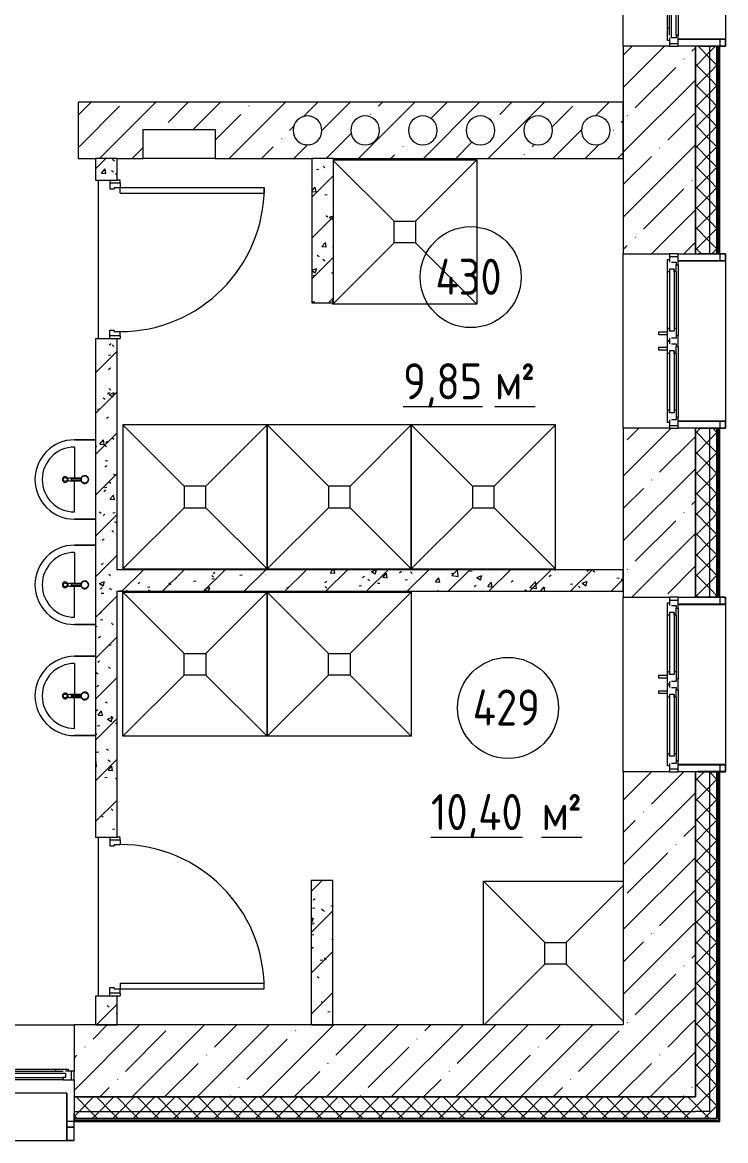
# Model space of a CAD drawing. Header units: millimetres. Extents: x -515342 to 330399, y -224905 to 507333.
# Drawn here: x -277194 to -272317, y 375232 to 382983 of the extents above; entities that cross this region are included whole.
import ezdxf

# ---------------------------------------------------------------- set-up
doc = ezdxf.new("R2010")
doc.units = ezdxf.units.MM
doc.linetypes.add('ASVP_Невидимые', pattern=[5, 3, -2])
doc.layers.get('0').update_dxf_attribs({"lineweight": 0})
for name, color, linetype, lineweight in [('_ Окна', 7, 'Continuous', 0), ('Витраж', 7, 'Continuous', 0), ('Двери', 7, 'Continuous', 0), ('Марки помещений', 7, 'Continuous', 0), ('Окна', 7, 'Continuous', 0), ('Перекрытие', 7, 'Continuous', 0), ('Сантехника', 7, 'Continuous', 0), ('Стены внутренние', 7, 'Continuous', 0), ('Стены наружные', 7, 'Continuous', 0), ('Стены несущие', 7, 'Continuous', 0), ('Стены отделка', 7, 'Continuous', 0), ('Стены перегородки', 7, 'Continuous', 0), ('Стены штриховка', 7, 'Continuous', 0)]:
    doc.layers.add(name, color=color, linetype=linetype, lineweight=lineweight)
doc.styles.add('GOST Common_1', font='', dxfattribs={"width": 0.9, "height": 250})
doc.styles.add('GOST Common_2', font='', dxfattribs={"width": 0.9, "height": 250})
doc.styles.get('GOST Common_1').set_extended_font_data('GOST Common')
doc.styles.get('GOST Common_2').set_extended_font_data('GOST Common')
pattern_1 = [(45, (0, 0), (-224.5064, 224.5064), []), (45, (224.5, 0), (-224.5064, 224.5064), [396.875, -79.375, 3.353, -76.022])]
pattern_2 = [(45, (0, 0), (-70.71068, 70.71068), []), (135, (0, 0), (-70.71068, -70.71068), [])]
pattern_3 = [(45, (-374461.89, 375834.49), (-141.42136, 141.42136), [])]
pattern_4 = [(50, (-374461.9, 375834.5), (364.3679, -31.8783), [38.1, -419.1]), (355, (-374461.9, 375834.5), (-70.4859, 382.1133), [30.48, -335.28]), (100.451, (-374431.53, 375831.83), (293.885, 350.2334), [32.38, -356.18]), (46.184, (-374461.9, 375936.1), (542.1585, -84.0858), [57.15, -628.65]), (96.636, (-374416.7, 375929.1), (474.805, 494.8554), [48.57, -534.27]), (351.184, (-374461.9, 375936.1), (474.8102, 494.85), [45.72, -502.92]), (21, (-374411.1, 375910.7), (303.2285, -204.5305), [38.1, -419.1]), (326, (-374411.1, 375910.7), (123.6039, 368.376), [30.48, -335.28]), (71.451, (-374385.82, 375893.64), (426.8341, 163.8427), [32.38, -356.18]), (37.5, (-374461.89, 375834.49), (6.17665, 169.11015), [16.764, -314.452, 16.764, -323.596, -336.55]), (37.5, (-374461.89, 375834.49), (6.17665, 169.11015), [-671.576, 16.764, -319.786]), (7.5, (-374461.89, 375834.49), (133.63888, 200.3615), [16.764, -177.292, 16.764, -306.832, -128.27]), (7.5, (-374461.89, 375834.49), (133.63888, 200.3615), [-517.652, 16.764, -111.506]), (327.5, (-374575.17, 375834.49), (271.18182, -11.45836), [16.764, -110.236, 16.764, -379.476, -525.78]), (327.5, (-374575.17, 375834.49), (271.18182, -11.45836), [-523.24, 16.764, -509.016]), (317.5, (-374625.97, 375834.5), (296.2585, 50.85285), [16.764, -148.336, 16.764, -246.38, -373.38]), (317.5, (-374625.97, 375834.5), (296.2585, 50.85285), [-428.244, 16.764, -356.616])]

# ---------------------------------------------------------------- blocks, each defined once
blk = doc.blocks.new('Окно_ПВХ_2Створки_1Фрамуга-верх - АР_Окно_ОП_1820_h_х11700_2ст1фр-в-9696407-О_АР_П_4__10_050_План 4 этажа')
at = {"layer": '_ Окна'}
for p, q in [((-529, 130), (-605, 130)), ((-605, 130), (-605, 70)), ((-585, 70), (-585, 130)), ((-547, 84), (-547, 116)), ((-547, 116), (-529, 116)), ((-529, 116), (-529, 130)), ((-480, 116), (-529, 116)), ((-498, 102), (-498, 70)), ((-480, 102), (-498, 102)), ((-498, 102), (-69, 102)), ((-480, 116), (-480, 102)), ((-87, 116), (-87, 102)), ((-87, 116), (-38, 116)), ((-87, 102), (-69, 102)), ((-69, 102), (-69, 70)), ((38, 130), (-38, 130)), ((-38, 130), (-38, 116)), ((-38, 116), (-20, 116)), ((-20, 116), (-20, 84)), ((20, 84), (20, 116)), ((20, 116), (38, 116)), ((38, 116), (38, 130)), ((87, 116), (38, 116)), ((69, 102), (69, 70)), ((87, 102), (69, 102)), ((69, 102), (498, 102)), ((87, 116), (87, 102)), ((480, 116), (480, 102)), ((480, 116), (529, 116)), ((480, 102), (498, 102)), ((498, 102), (498, 70)), ((529, 130), (529, 116)), ((605, 130), (529, 130)), ((529, 116), (547, 116)), ((547, 116), (547, 84)), ((585, 70), (585, 130)), ((605, 70), (605, 130)), ((-605, 70), (-547, 70)), ((-565, 56), (-565, 70)), ((-480, 56), (-565, 56)), ((-498, 70), (-480, 70)), ((-498, 70), (-69, 70)), ((-480, 70), (-480, 56)), ((-87, 70), (-87, 56)), ((-69, 70), (-87, 70)), ((-2, 56), (-87, 56)), ((-20, 70), (20, 70)), ((-2, 70), (-2, 56)), ((2, 56), (2, 70)), ((87, 56), (2, 56)), ((69, 70), (87, 70)), ((69, 70), (498, 70)), ((87, 70), (87, 56)), ((480, 70), (480, 56)), ((498, 70), (480, 70)), ((565, 56), (480, 56)), ((547, 70), (605, 70)), ((565, 70), (565, 56))]:
    blk.add_line(p, q, dxfattribs=at)
at = {"layer": 'Окна'}
for p, q in [((-529, 130), (-38, 130)), ((-480, 116), (-87, 116)), ((38, 130), (529, 130)), ((87, 116), (480, 116)), ((-87, 56), (-480, 56)), ((-63.5, -4), (-63.5, 56)), ((-43.5, 56), (-43.5, -4)), ((43.5, -4), (43.5, 56)), ((63.5, 56), (63.5, -4)), ((480, 56), (87, 56)), ((-43.5, -4), (-63.5, -4)), ((63.5, -4), (43.5, -4))]:
    blk.add_line(p, q, dxfattribs=at)
blk = doc.blocks.new('Окно_ПВХ_3Створки_1Фрамуга-верх - АР_Окно_ОП_1820_h_х1570_3ст2фр-в-9695280-О_АР_П_4__10_050_План 4 этажа')
at = {"layer": '_ Окна'}
for p, q in [((-729, 130), (-805, 130)), ((-805, 130), (-805, 70)), ((-785, 70), (-785, 130)), ((-747, 84), (-747, 116)), ((-747, 116), (-729, 116)), ((-305, 84), (-747, 84)), ((-729, 116), (-729, 130)), ((-323, 116), (-729, 116)), ((-247, 130), (-323, 130)), ((-323, 130), (-323, 116)), ((-323, 116), (-305, 116)), ((-305, 116), (-305, 84)), ((-265, 84), (-265, 116)), ((-265, 116), (-247, 116)), ((265, 84), (-265, 84)), ((-247, 116), (-247, 130)), ((247, 116), (-247, 116)), ((323, 130), (247, 130)), ((247, 130), (247, 116)), ((247, 116), (265, 116)), ((265, 116), (265, 84)), ((305, 84), (305, 116)), ((305, 116), (323, 116)), ((747, 84), (305, 84)), ((323, 116), (323, 130)), ((729, 116), (323, 116)), ((729, 130), (729, 116)), ((805, 130), (729, 130)), ((729, 116), (747, 116)), ((747, 116), (747, 84)), ((785, 70), (785, 130)), ((805, 70), (805, 130)), ((-805, 70), (-747, 70)), ((-765, 56), (-765, 70)), ((-680, 56), (-765, 56)), ((-680, 70), (-680, 56)), ((-372, 70), (-372, 56)), ((-287, 56), (-372, 56)), ((-305, 70), (-265, 70)), ((-287, 70), (-287, 56)), ((265, 70), (305, 70)), ((287, 56), (287, 70)), ((372, 56), (287, 56)), ((372, 70), (372, 56)), ((680, 70), (680, 56)), ((765, 56), (680, 56)), ((747, 70), (805, 70)), ((765, 70), (765, 56))]:
    blk.add_line(p, q, dxfattribs=at)
at = {"layer": 'Окна'}
for p, q in [((-729, 130), (-323, 130)), ((-247, 130), (247, 130)), ((323, 130), (729, 130)), ((-305, 70), (-729, 70)), ((-372, 56), (-680, 56)), ((-348.5, -4), (-348.5, 56)), ((-328.5, 56), (-328.5, -4)), ((265, 70), (-265, 70)), ((729, 70), (305, 70)), ((328.5, -4), (328.5, 56)), ((348.5, 56), (348.5, -4)), ((680, 56), (372, 56)), ((-328.5, -4), (-348.5, -4)), ((348.5, -4), (328.5, -4))]:
    blk.add_line(p, q, dxfattribs=at)
blk = doc.blocks.new('Прямоугольный импост - АР_Откос_Металлический_50х330 Белый Левый-9898757-О_АР_П_4__10_050_План 4 этажа')
at = {"layer": 'Витраж'}
for p, q in [((-1, -39), (-49, -39)), ((-49, -40), (-1, -40))]:
    blk.add_line(p, q, dxfattribs=at)
blk = doc.blocks.new('Прямоугольный импост - АР_Откос_Металлический_50х330 Белый Левый-9898756-О_АР_П_4__10_050_План 4 этажа')
at = {"layer": 'Витраж'}
for p, q in [((34436.9, 2502.5), (32926.9, 2502.5)), ((32926.9, 2172.5), (34436.9, 2172.5))]:
    blk.add_line(p, q, dxfattribs=at)
blk = doc.blocks.new('Прямоугольный импост - АР_Откос_Металлический_50х330 Белый Левый-V10-О_АР_П_4__10_050_План 4 этажа')
at = {"layer": 'Витраж', "lineweight": 18}
for p, q in [((-50, 290), (-50, -40)), ((-49, 290), (-50, 290)), ((-49, -39), (-49, 290)), ((0, 150), (-1, 150)), ((-1, 150), (-1, -39)), ((0, -40), (0, 150)), ((-50, -40), (0, -40)), ((-1, -39), (-49, -39))]:
    blk.add_line(p, q, dxfattribs=at)
blk = doc.blocks.new('Прямоугольный импост - АР_Откос_Металлический_50х330 Белый Левый-9898759-О_АР_П_4__10_050_План 4 этажа')
at = {"layer": 'Витраж'}
blk.add_line((-515, 2004.9), (-515, 3114.9), dxfattribs=at)
blk = doc.blocks.new('Прямоугольный импост - АР_Откос_Металлический_50х330 Белый Правый-V18-О_АР_П_4__10_050_План 4 этажа')
at = {"layer": 'Витраж', "lineweight": 18}
for p, q in [((-50, -290), (-50, 40)), ((-50, 40), (0, 40)), ((-1, 39), (-49, 39)), ((-49, 39), (-49, -290)), ((-1, -150), (-1, 39)), ((0, 40), (0, -150)), ((0, -150), (-1, -150))]:
    blk.add_line(p, q, dxfattribs=at)
blk = doc.blocks.new('Прямоугольный импост - АР_Откос_Металлический_50х330 Белый Левый-V19-О_АР_П_4__10_050_План 4 этажа')
at = {"layer": 'Витраж', "lineweight": 18}
for p, q in [((0, 40), (-50, 40)), ((-50, 40), (-50, -290)), ((-49, -290), (-49, 39)), ((-49, 39), (-1, 39)), ((-1, 39), (-1, -150)), ((0, -150), (0, 40)), ((-1, -150), (0, -150))]:
    blk.add_line(p, q, dxfattribs=at)
blk = doc.blocks.new('Прямоугольный импост - АР_Откос_Металлический_50х330 Коричневый Левый-9899772-О_АР_П_4__10_050_План 4 этажа')
at = {"layer": 'Витраж'}
blk.add_line((-515, 7044.7), (-515, 8554.7), dxfattribs=at)
blk = doc.blocks.new('Прямоугольный импост - АР_Откос_Металлический_50х330 Коричневый Левый-9899773-О_АР_П_4__10_050_План 4 этажа')
at = {"layer": 'Витраж', "lineweight": 18}
for p, q in [((0, 40), (-50, 40)), ((-50, 40), (-50, -290)), ((-49, -290), (-49, 39)), ((-49, 39), (-1, 39)), ((-1, 39), (-1, -150)), ((0, -150), (0, 40)), ((-1, -150), (0, -150))]:
    blk.add_line(p, q, dxfattribs=at)
blk = doc.blocks.new('СД_Люблино_Фасады_rvt-1-О_АР_П_4__10_050_План 4 этажа')
at = {"layer": 'Стены внутренние'}
h = blk.add_hatch(dxfattribs=at)
h.set_pattern_fill('FP_1', color=256, style=0, pattern_type=2)
h.set_pattern_definition(pattern_1)
h.paths.add_polyline_path([(101935, 200), (101935, 1954.4), (101435, 1954.4), (101435, 200)])
h.paths.add_polyline_path([(101935, 3164.4), (101935, 4334.9), (101435, 4334.9), (101435, 3164.4), (101815, 3164.4)])
h.paths.add_polyline_path([(101935, 5544.9), (101935, 6982.9), (101435, 6982.9), (101435, 5544.9), (101815, 5544.9)])
h.paths.add_polyline_path([(101755.9, 8592.9), (101935, 8592.9), (101935, 10030.8), (101435, 10030.8), (101435, 8592.9), (101755, 8592.9)])
h.paths.add_polyline_path([(101935, 11240.8), (101935, 12429.9), (101435, 12429.9), (101435, 11240.8), (101815, 11240.8)])
h.paths.add_polyline_path([(101935, 13639.9), (101935, 15405), (101435, 15405), (101435, 13639.9), (101848.6, 13639.9)])
h = blk.add_hatch(dxfattribs=at)
h.set_pattern_fill('FP_1', color=256, style=0, pattern_type=2)
h.set_pattern_definition(pattern_1)
h.paths.add_polyline_path([(101935, -300), (101935, 200), (97625.8, 200), (97625.8, -300), (101082.3, -300)])
h.paths.add_polyline_path([(95973.3, -300), (96015.8, -300), (96015.8, 200), (94822.5, 200), (94822.5, -300), (94951.5, -300)])
h.paths.add_polyline_path([(93212.5, -300), (93212.5, 200), (92023.2, 200), (92023.2, -300), (92907.9, -300)])
h.paths.add_polyline_path([(90353.4, -300), (90413.2, -300), (90413.2, 200), (88050, 200), (88050, -300), (89842.5, -300)])
h.paths.add_polyline_path([(86266.2, -300), (86440, -300), (86440, 200), (85825, 200), (85825, -300)])
at = {"layer": 'Стены наружные'}
h = blk.add_hatch(dxfattribs=at)
h.set_pattern_fill('FP_2', color=256, style=0, pattern_type=2)
h.set_pattern_definition(pattern_2)
h.paths.add_polyline_path([(102035, -450), (102085, -450), (102085, 1954.4), (102035, 1954.4), (102035, -400)])
h.paths.add_polyline_path([(102035, 3164.4), (102085, 3164.4), (102085, 4334.9), (102035, 4334.9), (102035, 3307.2)])
h.paths.add_polyline_path([(102085, 5544.9), (102085, 6982.9), (102035, 6982.9), (102035, 5544.9)])
h.paths.add_polyline_path([(102035, 8592.9), (102085, 8592.9), (102085, 10030.8), (102035, 10030.8), (102035, 8667.1)])
h.paths.add_polyline_path([(102035, 11240.8), (102085, 11240.8), (102085, 12429.9), (102035, 12429.9), (102035, 11525.7)])
h.paths.add_polyline_path([(102085, 13639.9), (102085, 16005), (102035, 16005), (102035, 13639.9)])
h = blk.add_hatch(dxfattribs=at)
h.set_pattern_fill('FP_2', color=256, style=0, pattern_type=2)
h.set_pattern_definition(pattern_2)
h.paths.add_polyline_path([(101935, -400), (102035, -400), (102035, 1954.4), (101935, 1954.4), (101935, -300)])
h.paths.add_polyline_path([(102035, 3164.4), (102035, 4334.9), (101935, 4334.9), (101935, 3164.4)])
h.paths.add_polyline_path([(101935, 5544.9), (102035, 5544.9), (102035, 6982.9), (101935, 6982.9), (101935, 5808.5)])
h.paths.add_polyline_path([(102035, 8592.9), (102035, 10030.8), (101935, 10030.8), (101935, 8592.9)])
h.paths.add_polyline_path([(102035, 11240.8), (102035, 12429.9), (101935, 12429.9), (101935, 11240.8)])
h.paths.add_polyline_path([(102035, 13639.9), (102035, 15905), (101935, 15905), (101935, 13639.9)])
h = blk.add_hatch(dxfattribs=at)
h.set_pattern_fill('FP_2', color=256, style=0, pattern_type=2)
h.set_pattern_definition(pattern_2)
h.paths.add_polyline_path([(101935, -400), (101935, -300), (97625.8, -300), (97625.8, -400), (101082.3, -400)])
h.paths.add_polyline_path([(95973.3, -400), (96015.8, -400), (96015.8, -300), (94822.5, -300), (94822.5, -400), (94951.5, -400)])
h.paths.add_polyline_path([(92907.9, -400), (93212.5, -400), (93212.5, -300), (92023.2, -300), (92023.2, -400), (92397, -400)])
h.paths.add_polyline_path([(89842.5, -400), (90413.2, -400), (90413.2, -300), (88050, -300), (88050, -400), (88820.7, -400)])
h.paths.add_polyline_path([(86440, -400), (86440, -300), (85225, -300), (85225, -400), (86266.2, -400)])
h = blk.add_hatch(dxfattribs=at)
h.set_pattern_fill('FP_2', color=256, style=0, pattern_type=2)
h.set_pattern_definition(pattern_2)
h.paths.add_polyline_path([(102035, -450), (102035, -400), (97625.8, -400), (97625.8, -450), (101935, -450)])
h.paths.add_polyline_path([(95973.3, -450), (96015.8, -450), (96015.8, -400), (94822.5, -400), (94822.5, -450), (94951.5, -450)])
h.paths.add_polyline_path([(92907.9, -450), (93212.5, -450), (93212.5, -400), (92023.2, -400), (92023.2, -450), (92397, -450)])
h.paths.add_polyline_path([(90353.4, -450), (90413.2, -450), (90413.2, -400), (88050, -400), (88050, -450), (89842.5, -450)])
h.paths.add_polyline_path([(86440, -450), (86440, -400), (85175, -400), (85175, -450), (86266.2, -450)])
at = {"layer": 'Стены внутренние'}
for p, q in [((101435, 6982.9), (101435, 8592.9)), ((102105, 7032), (102105, 6983.6)), ((101435, 4334.9), (101435, 5544.9)), ((102105, 5544.1), (102105, 5495.8)), ((102105, 4384.1), (102105, 4335.7)), ((101435, 1954.4), (101435, 3164.4)), ((102105, 3163.6), (102105, 3115.3)), ((102105, 2003.5), (102105, 1955.2)), ((96015.8, 200), (97625.8, 200)), ((97624.8, -470), (97576.8, -470))]:
    blk.add_line(p, q, dxfattribs=at)
at = {"layer": 'Стены несущие'}
for p, q in [((101435, 6982.9), (101435, 5544.9)), ((101755, 6982.9), (101435, 6982.9)), ((101935, 6982.9), (101815, 6982.9)), ((101935, 5544.9), (101935, 6982.9)), ((101935, 6982.9), (101935, 5544.9)), ((101435, 5544.9), (101755, 5544.9)), ((101815, 5544.9), (101935, 5544.9)), ((101435, 4334.9), (101435, 3164.4)), ((101755, 4334.9), (101435, 4334.9)), ((101935, 4334.9), (101815, 4334.9)), ((101935, 3164.4), (101935, 4334.9)), ((101935, 4334.9), (101935, 3164.4)), ((101435, 3164.4), (101755, 3164.4)), ((101815, 3164.4), (101935, 3164.4)), ((101435, 1954.4), (101435, 200)), ((101755, 1954.4), (101435, 1954.4)), ((101935, 1954.4), (101815, 1954.4)), ((101935, 200), (101935, 1954.4)), ((101935, 1954.4), (101935, 200)), ((101435, 200), (97625.8, 200)), ((97625.8, 200), (97625.8, -120)), ((101935, -300), (101935, 200)), ((97625.8, -180), (97625.8, -300)), ((97625.8, -300), (101935, -300)), ((101935, -300), (97625.8, -300))]:
    blk.add_line(p, q, dxfattribs=at)
at = {"layer": 'Стены отделка', "lineweight": 9}
for p, q in [((102035, 6982.9), (101935, 6982.9)), ((102085, 6982.9), (102035, 6982.9)), ((102095, 6982.9), (102085, 6982.9)), ((102105, 6982.9), (102095, 6982.9)), ((102105, 5544.9), (102105, 6982.9)), ((101935, 5544.9), (102035, 5544.9)), ((102035, 5544.9), (102085, 5544.9)), ((102085, 5544.9), (102095, 5544.9)), ((102095, 5544.9), (102105, 5544.9)), ((102035, 4334.9), (101935, 4334.9)), ((102085, 4334.9), (102035, 4334.9)), ((102095, 4334.9), (102085, 4334.9)), ((102105, 4334.9), (102095, 4334.9)), ((102105, 3164.4), (102105, 4334.9)), ((101935, 3164.4), (102035, 3164.4)), ((102035, 3164.4), (102085, 3164.4)), ((102085, 3164.4), (102095, 3164.4)), ((102095, 3164.4), (102105, 3164.4)), ((102035, 1954.4), (101935, 1954.4)), ((102085, 1954.4), (102035, 1954.4)), ((102095, 1954.4), (102085, 1954.4)), ((102105, 1954.4), (102095, 1954.4)), ((102105, -450), (102105, 1954.4)), ((101935, 200), (101935, -300)), ((97625.8, -300), (97625.8, -400)), ((97625.8, -400), (97625.8, -450)), ((97625.8, -450), (97625.8, -460)), ((97625.8, -460), (97625.8, -470)), ((101935, -450), (102035, -450)), ((102085, -450), (101935, -450)), ((102035, -450), (102085, -450)), ((102105, -460), (102105, -450)), ((102105, -470), (102105, -460)), ((97625.8, -470), (102105, -470))]:
    blk.add_line(p, q, dxfattribs=at)
at = {"layer": 'Стены штриховка'}
for p, q in [((102035, 5544.9), (102035, 6982.9)), ((102085, 5544.9), (102085, 6982.9)), ((102085, 6982.9), (102085, 5544.9)), ((102095, 5544.9), (102095, 6982.9)), ((102035, 3164.4), (102035, 4334.9)), ((102085, 3164.4), (102085, 4334.9)), ((102085, 4334.9), (102085, 3164.4)), ((102095, 3164.4), (102095, 4334.9)), ((102035, -400), (102035, 1954.4)), ((102085, -450), (102085, 1954.4)), ((102085, 1954.4), (102085, -450)), ((102095, -450), (102095, 1954.4)), ((97625.8, -400), (101935, -400)), ((97625.8, -450), (101935, -450)), ((101935, -450), (97625.8, -450)), ((97625.8, -460), (102095, -460)), ((102035, -400), (101935, -400)), ((101935, -450), (102035, -450)), ((102095, -450), (102095, -460))]:
    blk.add_line(p, q, dxfattribs=at)
at = {"layer": 'Витраж', "lineweight": 9}
for name, p, rotation in [('Прямоугольный импост - АР_Откос_Металлический_50х330 Коричневый Левый-9899772-О_АР_П_4__10_050_План 4 этажа', (101630, 15587.6), 180), ('Прямоугольный импост - АР_Откос_Металлический_50х330 Коричневый Левый-9899773-О_АР_П_4__10_050_План 4 этажа', (102105, 6982.9), 270.0000000000001), ('Прямоугольный импост - АР_Откос_Металлический_50х330 Белый Левый-9898759-О_АР_П_4__10_050_План 4 этажа', (101630, 7499.9), 180), ('Прямоугольный импост - АР_Откос_Металлический_50х330 Белый Левый-V19-О_АР_П_4__10_050_План 4 этажа', (102105, 4334.9), 270.0000000000001), ('Прямоугольный импост - АР_Откос_Металлический_50х330 Белый Левый-9898759-О_АР_П_4__10_050_План 4 этажа', (101630, 5119.3), 180), ('Прямоугольный импост - АР_Откос_Металлический_50х330 Белый Левый-V19-О_АР_П_4__10_050_План 4 этажа', (102105, 1954.4), 270.0000000000001)]:
    blk.add_blockref(name, p, dxfattribs=dict(at, rotation=rotation))
at = {"layer": 'Витраж', "lineweight": 9, "extrusion": (0, 0, -1), "rotation": 89.9999999999999}
for p in [(-102105, 5544.9), (-102105, 3164.4)]:
    blk.add_blockref('Прямоугольный импост - АР_Откос_Металлический_50х330 Белый Правый-V18-О_АР_П_4__10_050_План 4 этажа', p, dxfattribs=at)
at = {"layer": 'Витраж', "lineweight": 9}
for name, p in [('Прямоугольный импост - АР_Откос_Металлический_50х330 Белый Левый-9898756-О_АР_П_4__10_050_План 4 этажа', (63138.8, -2775)), ('Прямоугольный импост - АР_Откос_Металлический_50х330 Белый Левый-V10-О_АР_П_4__10_050_План 4 этажа', (97625.8, -562.5)), ('Прямоугольный импост - АР_Откос_Металлический_50х330 Белый Левый-9898757-О_АР_П_4__10_050_План 4 этажа', (97625.8, -470))]:
    blk.add_blockref(name, p, dxfattribs=at)
at = {"layer": 'Окна', "lineweight": 9}
for name, p, rotation in [('Окно_ПВХ_3Створки_1Фрамуга-верх - АР_Окно_ОП_1820_h_х1570_3ст2фр-в-9695280-О_АР_П_4__10_050_План 4 этажа', (101685, 7787.9), 269.9999999999997), ('Окно_ПВХ_2Створки_1Фрамуга-верх - АР_Окно_ОП_1820_h_х11700_2ст1фр-в-9696407-О_АР_П_4__10_050_План 4 этажа', (101685, 4939.9), 269.9999999999997), ('Окно_ПВХ_2Створки_1Фрамуга-верх - АР_Окно_ОП_1820_h_х11700_2ст1фр-в-9696407-О_АР_П_4__10_050_План 4 этажа', (101685, 2559.4), 269.9999999999997), ('Окно_ПВХ_3Створки_1Фрамуга-верх - АР_Окно_ОП_1820_h_х1570_3ст2фр-в-9695280-О_АР_П_4__10_050_План 4 этажа', (96820.8, -50), 180)]:
    blk.add_blockref(name, p, dxfattribs=dict(at, rotation=rotation))
blk = doc.blocks.new('Дверь_Деревянная_1 полотно - АР_Дверь_Санузел_1000х2000h_полотно__Г_Л-9445557-О_АР_П_4__10_050_План 4 этажа')
at = {"layer": 'Двери', "linetype": 'ASVP_Невидимые', "lineweight": 18}
for p, q in [((-550, -25), (-530, -25)), ((-550, -95), (-550, -75)), ((550, -25), (530, -25)), ((550, -95), (550, -75)), ((-530, -95), (-550, -95)), ((530, -95), (550, -95))]:
    blk.add_line(p, q, dxfattribs=at)
at = {"layer": 'Двери', "lineweight": 18}
for p, q in [((-530, -25), (-490, -25)), ((-530, -95), (-530, -25)), ((-500, -55), (-500, -95)), ((-500, -55), (-490, -55)), ((-490, -25), (-490, -55)), ((490, -25), (490, -55)), ((530, -25), (490, -25)), ((500, -55), (490, -55)), ((500, -55), (500, -95)), ((530, -95), (530, -25)), ((-530, -95), (-500, -95)), ((460, -95), (500, -95)), ((460, -95), (460, -1095)), ((530, -95), (500, -95)), ((500, -95), (500, -1095)), ((500, -1095), (460, -1095))]:
    blk.add_line(p, q, dxfattribs=at)
blk.add_arc((500, -95), 1000, 180, 270, dxfattribs=at)
blk = doc.blocks.new('Дверь_Деревянная_1 полотно - АР_Дверь_Санузел_1000х2000h_полотно__Г_Пр-8752859-О_АР_П_4__10_050_План 4 этажа')
at = {"layer": 'Двери', "linetype": 'ASVP_Невидимые', "lineweight": 18}
for p, q in [((-550, -25), (-530, -25)), ((-550, -95), (-550, -75)), ((550, -25), (530, -25)), ((550, -95), (550, -75)), ((-530, -95), (-550, -95)), ((530, -95), (550, -95))]:
    blk.add_line(p, q, dxfattribs=at)
at = {"layer": 'Двери', "lineweight": 18}
for p, q in [((-530, -25), (-490, -25)), ((-530, -95), (-530, -25)), ((-500, -55), (-500, -95)), ((-500, -55), (-490, -55)), ((-490, -25), (-490, -55)), ((490, -25), (490, -55)), ((530, -25), (490, -25)), ((500, -55), (490, -55)), ((500, -55), (500, -95)), ((530, -95), (530, -25)), ((-530, -95), (-500, -95)), ((-500, -95), (-500, -1095)), ((-460, -95), (-500, -95)), ((-460, -95), (-460, -1095)), ((530, -95), (500, -95)), ((-500, -1095), (-460, -1095))]:
    blk.add_line(p, q, dxfattribs=at)
blk.add_arc((-500, -95), 1000, 270, 360, dxfattribs=at)
blk = doc.blocks.new('2D_Раковина - АР_Сантехнические приборы_Раковина 550х420-9145734-О_АР_П_4__10_050_План 4 этажа')
at = {"layer": 'Сантехника'}
for p, q in [((-384.1, -220), (-384.1, -75)), ((-384.1, -75), (-384.1, -220)), ((165.9, -75), (165.9, -220)), ((165.9, -220), (165.9, -75)), ((-334.1, -220), (-119.1, -220)), ((-119.1, -175.6), (-119.1, -256.9)), ((-115.1, -241), (-115.1, -174.6)), ((-103.1, -174.6), (-103.1, -241)), ((-99.1, -256.9), (-99.1, -175.6)), ((115.9, -220), (-99.1, -220)), ((-103.1, -241), (-115.1, -241))]:
    blk.add_line(p, q, dxfattribs=at)
for centre, radius in [((-109.1, -150), 24.5), ((-109.1, -285), 13.3)]:
    blk.add_circle(centre, radius, dxfattribs=at)
for centre, radius, start, end in [((-109.1, -150), 27.5, 282.60226, 257.39574), ((-109.1, -220), 275, 180, 0), ((-109.1, -220), 275, 180, 0), ((-109.1, -220), 225, 180, 360), ((-109.1, -150), 25.3, 256.2911, 283.70672), ((-109.1, -285), 20, 104.14377, 75.85623), ((-109.1, -256.9), 10, 180, 360)]:
    blk.add_arc(centre, radius, start, end, dxfattribs=at)
blk = doc.blocks.new('Трап - АР_Сантехнические приборы_Трап_1000х1000-9129556-О_АР_П_4__10_050_План 4 этажа')
at = {"layer": 'Сантехника'}
for p, q in [((-495, 500), (500, 500)), ((-75, 75), (-495, 495)), ((75, 75), (500, 500)), ((500, 500), (500, -470)), ((-75, 75), (75, 75)), ((-75, -75), (-75, 75)), ((75, 75), (75, -75)), ((-75, -75), (-470, -470)), ((75, -75), (-75, -75)), ((75, -75), (470, -470))]:
    blk.add_line(p, q, dxfattribs=at)
blk = doc.blocks.new('Трап - АР_Сантехнические приборы_Трап_1000х1000-V31-О_АР_П_4__10_050_План 4 этажа')
at = {"layer": 'Сантехника'}
for p, q in [((-500, -500), (-500, 500)), ((-500, 500), (500, 500)), ((-75, 75), (-500, 500)), ((75, 75), (500, 500)), ((500, 500), (500, -500)), ((-75, 75), (75, 75)), ((-75, -75), (-75, 75)), ((75, 75), (75, -75)), ((-75, -75), (-500, -500)), ((75, -75), (-75, -75)), ((75, -75), (500, -500)), ((500, -500), (-500, -500))]:
    blk.add_line(p, q, dxfattribs=at)
blk = doc.blocks.new('Трап - АР_Сантехнические приборы_Трап_1000х1000-V32-О_АР_П_4__10_050_План 4 этажа')
at = {"layer": 'Сантехника'}
for p, q in [((-500, -500), (-500, 500)), ((-500, 500), (-490, 500)), ((-75, 75), (-500, 500)), ((75, 75), (495, 495)), ((500, 495), (500, -500)), ((-75, 75), (75, 75)), ((-75, -75), (-75, 75)), ((75, 75), (75, -75)), ((-75, -75), (-500, -500)), ((75, -75), (-75, -75)), ((75, -75), (500, -500)), ((500, -500), (-500, -500))]:
    blk.add_line(p, q, dxfattribs=at)
blk = doc.blocks.new('Трап - АР_Сантехнические приборы_Трап_1000х1000-V28-О_АР_П_4__10_050_План 4 этажа')
at = {"layer": 'Сантехника'}
for p, q in [((500, 500), (-500, 500)), ((-500, 500), (-500, -500)), ((-75, 75), (-500, 500)), ((75, 75), (500, 500)), ((500, -500), (500, 500)), ((75, 75), (-75, 75)), ((-75, 75), (-75, -75)), ((75, -75), (75, 75)), ((-75, -75), (-500, -500)), ((-75, -75), (75, -75)), ((75, -75), (500, -500)), ((-500, -500), (500, -500))]:
    blk.add_line(p, q, dxfattribs=at)
blk = doc.blocks.new('ASVP_Марка_Помещение_ДваЗначения - Номер Площадь-685795-О_АР_П_4__10_050_План 4 этажа')
at = {"layer": 'Марки помещений'}
blk.add_circle((0, 0), 3.5, dxfattribs=at)

msp = doc.modelspace()

# ---------------------------------------------------------------- hatches: boundary and pattern name
at = {"layer": 'Стены внутренние'}
h = msp.add_hatch(dxfattribs=at)
h.set_pattern_fill('FP_1', color=256, style=0, pattern_type=2)
h.set_pattern_definition([(45, (-374461.9, 375834.5), (-224.5064, 224.5064), []), (45, (-374237.38, 375834.5), (-224.5064, 224.5064), [396.875, -79.375, 3.353, -76.022])])
h.paths.add_polyline_path([(-273124.1614, 382039.4886), (-273026.8897, 382039.4886), (-273026.8897, 382429.4886), (-276806.8897, 382429.4886), (-276806.8897, 382039.4886), (-276356.8897, 382039.4886), (-276356.8897, 382239.4886), (-275856.8897, 382239.4886), (-275856.8897, 382039.4886), (-273379.6107, 382039.4886)])
h.paths.add_polyline_path([(-275199.5249, 382136.0078), (-275234.2545, 382136.0078), (-275266.8897, 382147.886), (-275293.4942, 382170.2098), (-275310.859, 382200.2865), (-275316.8897, 382234.4886), (-275310.859, 382268.6906), (-275293.4942, 382298.7673), (-275266.8897, 382321.0911), (-275234.2545, 382332.9693), (-275199.5249, 382332.9693), (-275166.8897, 382321.0911), (-275140.2853, 382298.7673), (-275122.9205, 382268.6906), (-275116.8897, 382234.4886), (-275122.9205, 382200.2865), (-275140.2853, 382170.2098), (-275167.7552, 382147.571)])
h.paths.add_polyline_path([(-274434.2545, 382136.0078), (-274466.8897, 382147.886), (-274493.4942, 382170.2098), (-274510.859, 382200.2865), (-274516.8897, 382234.4886), (-274510.859, 382268.6906), (-274493.4942, 382298.7673), (-274466.8897, 382321.0911), (-274434.2545, 382332.9693), (-274399.5249, 382332.9693), (-274366.8897, 382321.0911), (-274340.2853, 382298.7673), (-274322.9205, 382268.6906), (-274316.8897, 382234.4886), (-274322.9205, 382200.2865), (-274340.2853, 382170.2098), (-274366.8897, 382147.886), (-274401.4075, 382136.0078)])
h.paths.add_polyline_path([(-273234.2545, 382136.0078), (-273266.8897, 382147.886), (-273293.4942, 382170.2098), (-273310.859, 382200.2865), (-273316.8897, 382234.4886), (-273310.859, 382268.6906), (-273293.4942, 382298.7673), (-273266.8897, 382321.0911), (-273234.2545, 382332.9693), (-273199.5249, 382332.9693), (-273166.8897, 382321.0911), (-273140.2853, 382298.7673), (-273122.9205, 382268.6906), (-273116.8897, 382234.4886), (-273124.1614, 382198.1371), (-273140.2853, 382170.2098), (-273166.8897, 382147.886), (-273199.5249, 382136.0078)])
h.paths.add_polyline_path([(-274034.2545, 382136.0078), (-274066.8897, 382147.886), (-274093.4942, 382170.2098), (-274110.859, 382200.2865), (-274116.8897, 382234.4886), (-274110.859, 382268.6906), (-274093.4942, 382298.7673), (-274066.8897, 382321.0911), (-274034.2545, 382332.9693), (-273999.5249, 382332.9693), (-273966.8897, 382321.0911), (-273940.2853, 382298.7673), (-273922.9205, 382268.6906), (-273916.8897, 382234.4886), (-273922.9205, 382200.2865), (-273940.2853, 382170.2098), (-273966.8897, 382147.886), (-273999.5249, 382136.0078)])
h.paths.add_polyline_path([(-274799.5249, 382136.0078), (-274834.2545, 382136.0078), (-274866.8897, 382147.886), (-274893.4942, 382170.2098), (-274910.859, 382200.2865), (-274916.8897, 382234.4886), (-274910.859, 382268.6906), (-274893.4942, 382298.7673), (-274866.8897, 382321.0911), (-274834.2545, 382332.9693), (-274799.5249, 382332.9693), (-274766.8897, 382321.0911), (-274740.2853, 382298.7673), (-274722.9205, 382268.6906), (-274716.8897, 382234.4886), (-274722.9205, 382200.2865), (-274740.2853, 382170.2098), (-274766.8897, 382147.886)])
h.paths.add_polyline_path([(-273599.5249, 382136.0078), (-273635.0599, 382136.3009), (-273666.8897, 382147.886), (-273693.4942, 382170.2098), (-273710.859, 382200.2865), (-273716.8897, 382234.4886), (-273710.859, 382268.6906), (-273693.4942, 382298.7673), (-273666.8897, 382321.0911), (-273634.2545, 382332.9693), (-273599.5249, 382332.9693), (-273566.8897, 382321.0911), (-273540.2853, 382298.7673), (-273522.9205, 382268.6906), (-273516.8897, 382234.4886), (-273522.9205, 382200.2865), (-273540.2853, 382170.2098), (-273566.8897, 382147.886)])
h = msp.add_hatch(dxfattribs=at)
h.set_pattern_fill('FP_3', color=256, style=0, pattern_type=2)
h.set_pattern_definition(pattern_3)
h.paths.add_polyline_path([(-276536.8897, 376034.4886), (-276536.8897, 376234.4886), (-276686.8897, 376234.4886), (-276686.8897, 376034.4886)])
h.paths.add_polyline_path([(-276536.8897, 377334.4886), (-276536.8897, 380789.4886), (-276686.8897, 380789.4886), (-276686.8897, 377334.4886)])
h.paths.add_polyline_path([(-276686.8897, 381889.4886), (-276536.8897, 381889.4886), (-276536.8897, 382039.4886), (-276686.8897, 382039.4886)])
h = msp.add_hatch(dxfattribs=at)
h.set_pattern_fill('FP_4', color=256, style=0, pattern_type=2)
h.set_pattern_definition(pattern_4)
h.paths.add_polyline_path([(-276536.8897, 376034.4886), (-276536.8897, 376234.4886), (-276686.8897, 376234.4886), (-276686.8897, 376034.4886)])
h.paths.add_polyline_path([(-276536.8897, 377334.4886), (-276536.8897, 380789.4886), (-276686.8897, 380789.4886), (-276686.8897, 377334.4886)])
h.paths.add_polyline_path([(-276686.8897, 381889.4886), (-276536.8897, 381889.4886), (-276536.8897, 382039.4886), (-276686.8897, 382039.4886)])
h = msp.add_hatch(dxfattribs=at)
h.set_pattern_fill('FP_3', color=256, style=0, pattern_type=2)
h.set_pattern_definition(pattern_3)
h.paths.add_polyline_path([(-275036.8897, 381039.4886), (-275036.8897, 382039.4886), (-275186.8897, 382039.4886), (-275186.8897, 381039.4886)])
h = msp.add_hatch(dxfattribs=at)
h.set_pattern_fill('FP_4', color=256, style=0, pattern_type=2)
h.set_pattern_definition(pattern_4)
h.paths.add_polyline_path([(-275036.8897, 381039.4886), (-275036.8897, 382039.4886), (-275186.8897, 382039.4886), (-275186.8897, 381039.4886)])
h = msp.add_hatch(dxfattribs=at)
h.set_pattern_fill('FP_3', color=256, style=0, pattern_type=2)
h.set_pattern_definition(pattern_3)
h.paths.add_polyline_path([(-276536.8897, 379039.4886), (-273026.8897, 379039.4886), (-273026.8897, 379189.4886), (-276536.8897, 379189.4886)])
h = msp.add_hatch(dxfattribs=at)
h.set_pattern_fill('FP_4', color=256, style=0, pattern_type=2)
h.set_pattern_definition(pattern_4)
h.paths.add_polyline_path([(-276536.8897, 379039.4886), (-273026.8897, 379039.4886), (-273026.8897, 379189.4886), (-276536.8897, 379189.4886)])
h = msp.add_hatch(dxfattribs=at)
h.set_pattern_fill('FP_3', color=256, style=0, pattern_type=2)
h.set_pattern_definition(pattern_3)
h.paths.add_polyline_path([(-275041.8897, 376034.4886), (-275041.8897, 377034.4886), (-275191.8897, 377034.4886), (-275191.8897, 376034.4886)])
h = msp.add_hatch(dxfattribs=at)
h.set_pattern_fill('FP_4', color=256, style=0, pattern_type=2)
h.set_pattern_definition(pattern_4)
h.paths.add_polyline_path([(-275041.8897, 376034.4886), (-275041.8897, 377034.4886), (-275191.8897, 377034.4886), (-275191.8897, 376034.4886)])

# ---------------------------------------------------------------- linework, layer by layer
at = {"layer": 'Перекрытие'}
for p, q in [((-276666.8897, 380789.4886), (-276666.8897, 381889.4886)), ((-276666.8897, 376234.4886), (-276666.8897, 377334.4886))]:
    msp.add_line(p, q, dxfattribs=at)
at = {"layer": 'Стены внутренние'}
msp.add_line((-275856.8897, 382039.4886), (-276356.8897, 382039.4886), dxfattribs=at)
for start, end in [(138.02297162, 143.31212822), (96.68787178, 101.97702838), (78.02297162, 83.31212822), (36.68787178, 41.97702838), (156.68787178, 161.97702838), (18.02297162, 23.31212822), (198.02297162, 203.31212822), (216.68787178, 221.97702838), (258.02297162, 263.31212822), (276.68787178, 281.97702838), (318.02297162, 323.31212822), (336.68787178, 341.97702838)]:
    msp.add_arc((-275216.8897, 382234.4886), 100, start, end, dxfattribs=at)
at = {"layer": 'Стены несущие'}
for p, q in [((-273026.8897, 382429.4886), (-276806.8897, 382429.4886)), ((-276806.8897, 382429.4886), (-276806.8897, 382039.4886)), ((-273026.8897, 382039.4886), (-273026.8897, 382429.4886)), ((-276356.8897, 382039.4886), (-276356.8897, 382239.4886)), ((-276356.8897, 382239.4886), (-275856.8897, 382239.4886)), ((-275856.8897, 382239.4886), (-275856.8897, 382039.4886)), ((-276806.8897, 382039.4886), (-276686.8897, 382039.4886)), ((-276536.8897, 382039.4886), (-276356.8897, 382039.4886)), ((-275856.8897, 382039.4886), (-275186.8897, 382039.4886)), ((-275036.8897, 382039.4886), (-273026.8897, 382039.4886))]:
    msp.add_line(p, q, dxfattribs=at)
for centre, start, end in [((-275216.8897, 382234.4886), 0, 180), ((-274816.8897, 382234.4886), 0, 180), ((-274416.8897, 382234.4886), 0, 180), ((-274016.8897, 382234.4886), 0, 180), ((-273616.8897, 382234.4886), 0, 180), ((-273216.8897, 382234.4886), 0, 180), ((-275216.8897, 382234.4886), 180, 0), ((-274816.8897, 382234.4886), 180, 0), ((-274416.8897, 382234.4886), 180, 0), ((-274016.8897, 382234.4886), 180, 0), ((-273616.8897, 382234.4886), 180, 0), ((-273216.8897, 382234.4886), 180, 0)]:
    msp.add_arc(centre, 100, start, end, dxfattribs=at)
at = {"layer": 'Стены перегородки'}
for p, q in [((-276686.8897, 382039.4886), (-276686.8897, 381889.4886)), ((-276536.8897, 381889.4886), (-276536.8897, 382039.4886)), ((-275186.8897, 382039.4886), (-275186.8897, 381039.4886)), ((-275036.8897, 381039.4886), (-275036.8897, 382039.4886)), ((-276686.8897, 381889.4886), (-276536.8897, 381889.4886)), ((-275186.8897, 381039.4886), (-275036.8897, 381039.4886)), ((-276686.8897, 380789.4886), (-276686.8897, 377334.4886)), ((-276536.8897, 380789.4886), (-276686.8897, 380789.4886)), ((-276536.8897, 379189.4886), (-276536.8897, 380789.4886)), ((-273026.8897, 379189.4886), (-276536.8897, 379189.4886)), ((-273026.8897, 379039.4886), (-273026.8897, 379189.4886)), ((-276536.8897, 377334.4886), (-276536.8897, 379039.4886)), ((-276536.8897, 379039.4886), (-273026.8897, 379039.4886)), ((-276686.8897, 377334.4886), (-276536.8897, 377334.4886)), ((-275191.8897, 377034.4886), (-275191.8897, 376034.4886)), ((-275041.8897, 377034.4886), (-275191.8897, 377034.4886)), ((-275041.8897, 376034.4886), (-275041.8897, 377034.4886)), ((-276686.8897, 376234.4886), (-276686.8897, 376034.4886)), ((-276536.8897, 376234.4886), (-276686.8897, 376234.4886)), ((-276536.8897, 376034.4886), (-276536.8897, 376234.4886)), ((-276686.8897, 376034.4886), (-276536.8897, 376034.4886)), ((-275191.8897, 376034.4886), (-275041.8897, 376034.4886))]:
    msp.add_line(p, q, dxfattribs=at)
at = {"layer": 'Стены штриховка'}
for p, q in [((-276536.8897, 382039.4886), (-276686.8897, 382039.4886)), ((-275036.8897, 382039.4886), (-275186.8897, 382039.4886))]:
    msp.add_line(p, q, dxfattribs=at)

# ---------------------------------------------------------------- block references
msp.add_blockref('СД_Люблино_Фасады_rvt-1-О_АР_П_4__10_050_План 4 этажа', (-374461.8897, 375834.4886))
at = {"layer": 'Двери', "rotation": 90}
for name, p in [('Дверь_Деревянная_1 полотно - АР_Дверь_Санузел_1000х2000h_полотно__Г_Л-9445557-О_АР_П_4__10_050_План 4 этажа', (-276611.8897, 381339.4886)), ('Дверь_Деревянная_1 полотно - АР_Дверь_Санузел_1000х2000h_полотно__Г_Пр-8752859-О_АР_П_4__10_050_План 4 этажа', (-276611.8897, 376784.4886))]:
    msp.add_blockref(name, p, dxfattribs=at)
at = {"layer": 'Марки помещений', "xscale": 99.99999999999993, "yscale": 99.99999999999993, "zscale": 99.99999999999993}
for p in [(-274084.9639, 381217.1324), (-273826.2542, 378231.6252)]:
    msp.add_blockref('ASVP_Марка_Помещение_ДваЗначения - Номер Площадь-685795-О_АР_П_4__10_050_План 4 этажа', p, dxfattribs=at)
at = {"layer": 'Сантехника'}
for name, p, rotation in [('Трап - АР_Сантехнические приборы_Трап_1000х1000-V32-О_АР_П_4__10_050_План 4 этажа', (-274541.8897, 381529.4886), 89.99999999999993), ('Трап - АР_Сантехнические приборы_Трап_1000х1000-V28-О_АР_П_4__10_050_План 4 этажа', (-275996.8897, 379694.3687), 270.0000000000005), ('Трап - АР_Сантехнические приборы_Трап_1000х1000-V28-О_АР_П_4__10_050_План 4 этажа', (-274996.8897, 379694.3687), 270.0000000000005), ('Трап - АР_Сантехнические приборы_Трап_1000х1000-V28-О_АР_П_4__10_050_План 4 этажа', (-273996.8897, 379694.3687), 270.0000000000005), ('2D_Раковина - АР_Сантехнические приборы_Раковина 550х420-9145734-О_АР_П_4__10_050_План 4 этажа', (-276611.8897, 379705.354), 270), ('2D_Раковина - АР_Сантехнические приборы_Раковина 550х420-9145734-О_АР_П_4__10_050_План 4 этажа', (-276611.8897, 378975.384), 270), ('Трап - АР_Сантехнические приборы_Трап_1000х1000-V31-О_АР_П_4__10_050_План 4 этажа', (-275996.8897, 378534.4886), 89.99999999999993), ('Трап - АР_Сантехнические приборы_Трап_1000х1000-V31-О_АР_П_4__10_050_План 4 этажа', (-274996.8897, 378534.4886), 89.99999999999993), ('2D_Раковина - АР_Сантехнические приборы_Раковина 550х420-9145734-О_АР_П_4__10_050_План 4 этажа', (-276611.8897, 378205.354), 270), ('Трап - АР_Сантехнические приборы_Трап_1000х1000-9129556-О_АР_П_4__10_050_План 4 этажа', (-273496.8897, 376529.4886), 89.99999999999993)]:
    msp.add_blockref(name, p, dxfattribs=dict(at, rotation=rotation))

# ---------------------------------------------------------------- texts
at = {"layer": 'Марки помещений', "char_height": 250, "attachment_point": 1}
for s, insert, width, style in [('430', (-274329.7712, 381344.8574), 606.07575, 'GOST Common_1'), ('\\L9,85 ', (-274553.8574, 380620.3269), 772.025062, 'GOST Common_1'), ('\\L\\fGOST Common|b0|i0|c238|p34|;\\W.9;\\L²', (-273738.2792, 380620.3269), 165.949312, 'GOST Common_2'), ('\\L\\fGOST Common|b0|i0|c204|p34|;\\W.9;\\Lм', (-273916.873, 380620.3269), 216.455625, 'GOST Common_1'), ('429', (-274071.0614, 378359.3503), 606.07575, 'GOST Common_1'), ('\\L10,40 ', (-274360.8476, 377634.8198), 930.759187, 'GOST Common_1'), ('\\L\\fGOST Common|b0|i0|c238|p34|;\\W.9;\\L²', (-273414.3008, 377634.8198), 165.949312, 'GOST Common_2'), ('\\L\\fGOST Common|b0|i0|c204|p34|;\\W.9;\\Lм', (-273592.8945, 377634.8198), 216.455625, 'GOST Common_1')]:
    msp.add_mtext(s, dxfattribs=dict(at, insert=insert, width=width, style=style))

doc.saveas('drawing.dxf')
